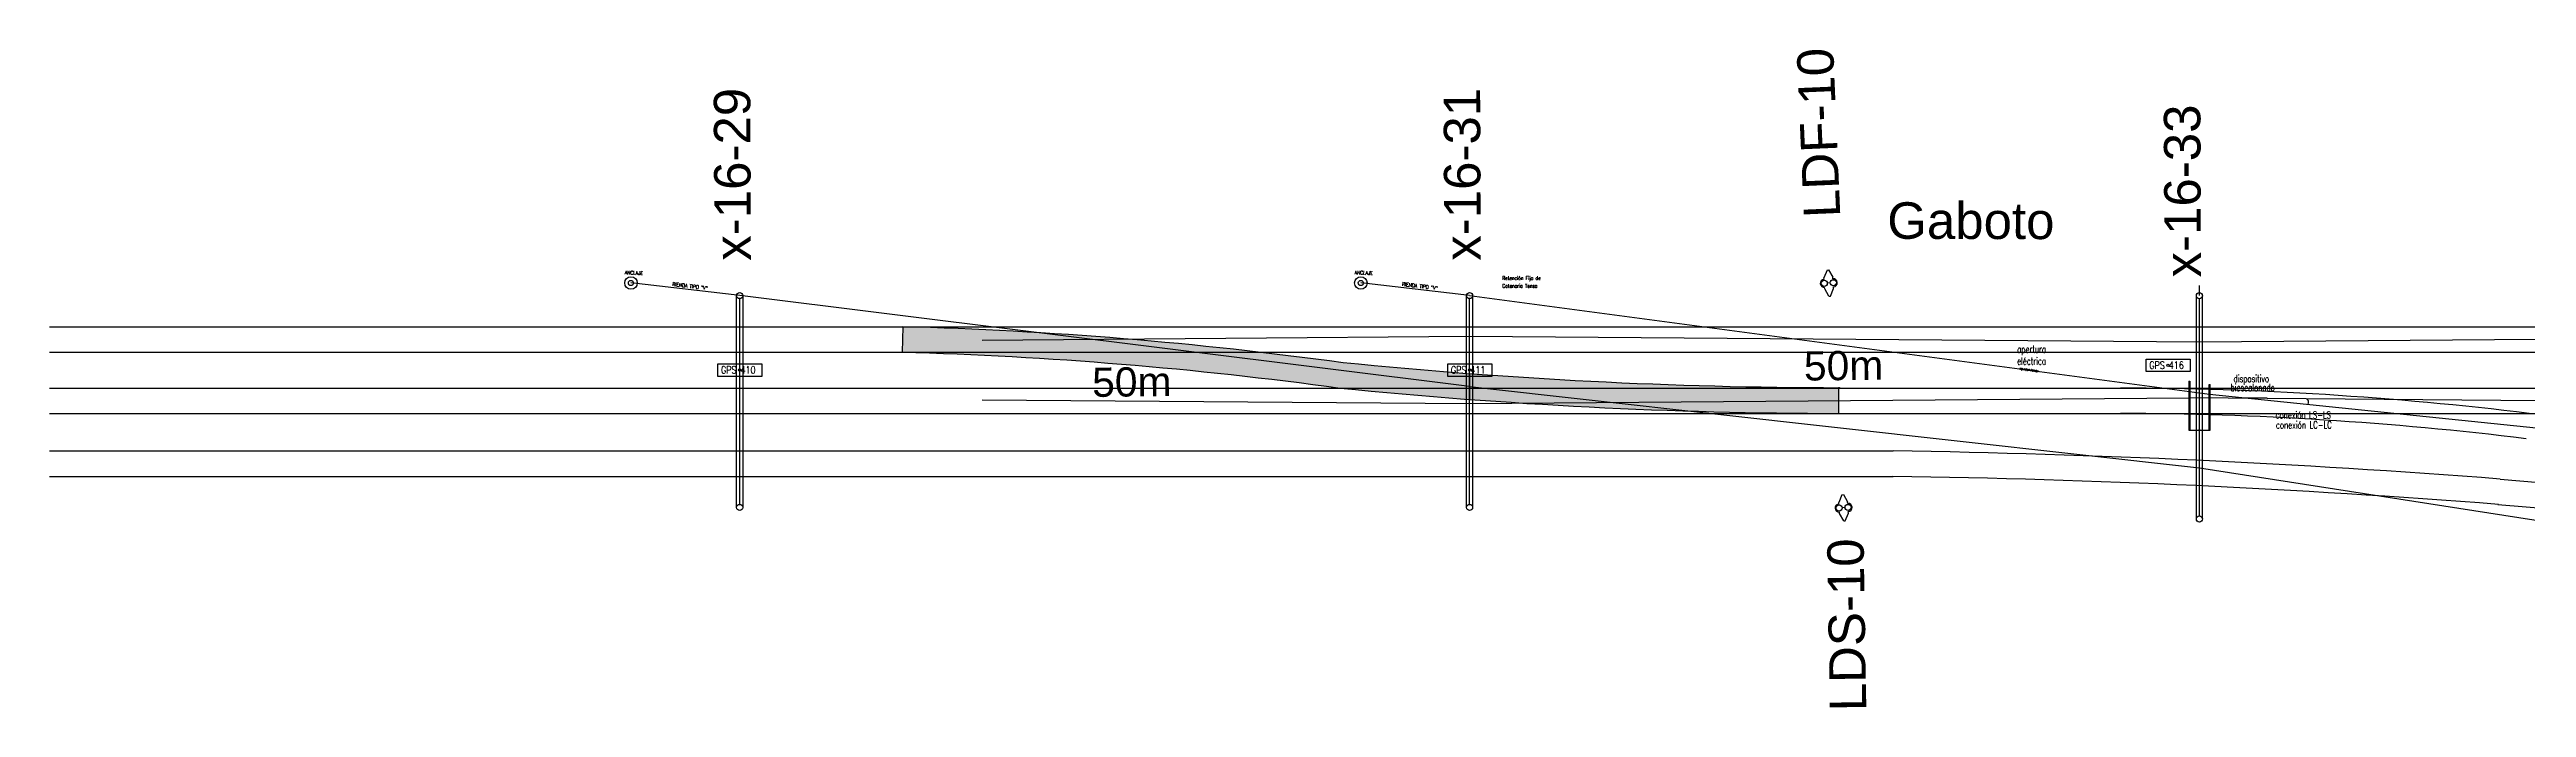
# Model space of a CAD drawing. Header units: millimetres. Extents: x 1074 to 1787, y 968 to 1117.
# Drawn here: x 1073.9 to 1243.6, y 1030.1 to 1075.2 of the extents above; entities that cross this region are included whole.
import ezdxf

# ---------------------------------------------------------------- set-up
doc = ezdxf.new("R2010")
doc.units = ezdxf.units.MM
doc.linetypes.add('CENTER', pattern=[50.800000000000004, 31.75, -6.35, 6.35, -6.35])
doc.layers.add('02 L d C', color=7, linetype='Continuous', lineweight=5)
for name, color, linetype in [('longitud vano', 7, 'Continuous'), ('LS+LC', 20, 'Continuous'), ('n° de postación', 1, 'Continuous'), ('pórticos', 4, 'Continuous'), ('retención LDF-LDS', 6, 'Continuous'), ('textos', 7, 'Continuous'), ('Textos catenaria', 7, 'Continuous'), ('vías', 8, 'Continuous')]:
    doc.layers.add(name, color=color, linetype=linetype)
doc.styles.add('ROMANS', font='arial.ttf', dxfattribs={"width": 0.7})
doc.styles.add('SIMPLEX', font='simplex.shx', dxfattribs={"width": 0.75})

# ---------------------------------------------------------------- blocks, each defined once
blk = doc.blocks.new('Separación de fase 2 aisladores orgánicos 33kV')
for p, q in [((2.722168574109674e-06, 20), (-2.72219767794013e-06, -20)), ((7.000002722168574, 19.99999904723882), (2.722168574109674e-06, 20)), ((8.000002586049959, 18.99999891111656), (7.999997413920937, -19.00000108885797)), ((67.13212172681233, 23.90368052149643), (10.19169368466828, 16.0137225499202)), ((68.03627612354467, 24.99999073964136), (68.03627610980766, 24.89907659678283)), ((69.03627625963418, 25.99999060354457), (98.89641343659605, 25.99998653929288)), ((69.99999836666393, -12.00000952763003), (70.00000163330697, 11.99999047236997)), ((150.0000023138418, 16.99997958363383), (75.00000231384183, 16.99998979181692)), ((95.00000126851955, 7.999987068469636), (94.99999909073813, -8.000120858363516)), ((95.00000126851955, 7.999987068469636), (225.0000012523669, 7.999969374119246)), ((100.0000037430145, 27.49998638908073), (99.88122130205738, 26.82633822757998)), ((150.0000037429854, 27.49997958363383), (100.0000037429854, 27.49998638908801)), ((150.0000037429854, 27.49997958363383), (150.0000023138418, 16.999979583612)), ((168.9646657317935, 19.4999770019931), (168.9646643707238, 9.499977002000378)), ((168.9646657317935, 19.4999770019931), (228.9646657317935, 19.4999688357093)), ((168.9646643707238, 9.499977001993102), (228.9646643707238, 9.499968835709296)), ((187.000001293025, 9.49997454730692), (187.0000010888616, 7.999974546317389)), ((203.0000012930541, 9.499972369630996), (203.0000010888907, 7.999972368546878)), ((225.0000012523669, 7.999969374119246), (224.9999990745855, -8.000138552728458)), ((228.9646657317935, 19.4999688357093), (232.4646652553929, 15.99996835933416)), ((228.9646643707238, 9.499968835709296), (228.964661784732, -9.50003116429798)), ((232.4646652553929, 15.99996835933416), (292.4646652553929, 15.99996019304308)), ((292.4646652553929, 15.99996019305036), (292.4646609000338, -16.00003980693509)), ((297.4646652553638, 15.99995951251913), (324.4536027554132, 15.99995583919008)), ((297.4646652553929, 15.9999595125264), (297.4646609000338, -16.00004048745905)), ((326.9536077232333, 52.49995549894811), (324.4536027554132, 15.99995583919736)), ((324.4536027554132, 15.99995583919736), (324.453598400054, -16.00004416077354)), ((331.9536077232333, 52.49995481842416), (334.4536027554132, 15.99995447814945)), ((334.4536027554132, 15.99995447814217), (356.4425402554334, 15.99995148535163)), ((334.4536027554132, 15.99995447814945), (334.453598400054, -16.000045521836)), ((358.9425452232244, 52.49995114509511), (356.4425402554043, 15.99995148534435)), ((356.4425402554043, 15.99995148534435), (356.4425359000452, -16.00004851462654)), ((363.9425452232244, 52.49995046457116), (366.4425402554043, 15.99995012429645)), ((366.4425402554334, 15.99995012429645), (388.4314777554246, 15.99994713149135)), ((366.4425402554043, 15.99995012429645), (366.4425359000452, -16.000049875689)), ((390.9314827232447, 52.49994679124211), (388.4314777554246, 15.99994713149135)), ((388.4314777554246, 15.99994713149135), (388.4314734000654, -16.00005286847954)), ((395.9314827232447, 52.49994611071816), (398.4314777554246, 15.99994577044345)), ((398.4314777554246, 15.99994577044345), (420.4204152554157, 15.99994277763835)), ((398.4314777554246, 15.99994577044345), (398.4314734000363, -16.000054229542)), ((422.9204202232359, 52.49994243738911), (420.4204152554157, 15.99994277763835)), ((420.4204152554157, 15.99994277763835), (420.4204109000566, -16.00005722233254)), ((427.9204202232359, 52.49994175686516), (430.4204152554157, 15.99994141659045)), ((430.4204152554157, 15.99994141659772), (452.409352755436, 15.99993842380354)), ((430.4204152554157, 15.99994141659045), (430.4204109000566, -16.000058583395)), ((454.9093577232561, 52.49993808353611), (452.409352755436, 15.99993842378171)), ((452.409352755436, 15.99993842378171), (452.4093484000477, -16.00006157618554)), ((459.9093577232561, 52.49993740301215), (462.409352755436, 15.99993706273744)), ((462.409352755436, 15.99993706275927), (484.3982902554562, 15.99993406997237)), ((462.409352755436, 15.99993706273744), (462.4093484000477, -16.000062937248)), ((486.8982952232473, 52.49993372968311), (484.3982902554271, 15.99993406992871)), ((484.3982902554271, 15.99993406992871), (484.398285900068, -16.00006593004218)), ((491.8982952232473, 52.49993304915915), (494.3982902554271, 15.99993270888081)), ((494.3982902554562, 15.99993270891719), (516.3872277554474, 15.99992971611937)), ((494.3982902554271, 15.99993270888081), (494.398285900068, -16.000067291101)), ((518.8872327232675, 52.49992937583011), (516.3872277554474, 15.99992971607571)), ((516.3872277554474, 15.99992971607571), (516.3872234000592, -16.00007028389518)), ((523.8872327232675, 52.49992869530615), (526.3872277554474, 15.99992835502781)), ((526.3872277554474, 15.99992835507146), (553.3762079871958, 15.99992468174605)), ((526.3872277554474, 15.99992835502781), (526.3872234000592, -16.00007164495764)), ((553.3762079871958, 15.99992468174605), (553.3762036318367, -16.0000753182394)), ((558.3762079871958, 15.9999240012221), (618.3762079872249, 15.99991583493465)), ((558.3762079871958, 15.9999240012221), (558.3762036318367, -16.00007599876335)), ((633.9646640304709, 6.999913713221758), (618.3762079872249, 15.99991583493465)), ((693.9646640304709, 6.99990554699616), (633.9646640304418, 6.999913713279966)), ((641.9293288095214, 19.4999126292314), (641.9293274484517, 9.499912629238679)), ((641.9293288095214, 19.4999126292314), (701.9293288095214, 19.4999044629476)), ((641.9293274484517, 9.499912629231403), (701.9293274484517, 9.499904462947597)), ((667.9646631029027, 0.1847398443605925), (667.9646630525822, -0.1849216729642649)), ((693.9646640304709, 6.999905547003436), (693.964662125014, -7.000094452996564)), ((701.9293288095214, 19.4999044629476), (705.4293283331208, 15.99990398657246)), ((701.9293274484517, 9.499904462947597), (701.9293248624599, -9.500095537059678)), ((705.4293283331208, 15.99990398657246), (765.4293283331208, 15.99989582028138)), ((765.4293283331208, 15.99989582028866), (765.4293239777617, -16.00010417969679)), ((770.4293283330917, 15.99989513975743), (797.418265833141, 15.99989146642838)), ((770.4293283331208, 15.9998951397647), (770.4293239777617, -16.00010486022074)), ((799.9182708009612, 52.49989112618641), (797.418265833141, 15.99989146643566)), ((797.418265833141, 15.99989146643566), (797.4182614777819, -16.00010853353524)), ((804.9182708009612, 52.49989044566246), (807.418265833141, 15.99989010538775)), ((807.418265833141, 15.99989010538047), (829.4072033331613, 15.99988711258993)), ((807.418265833141, 15.99989010538775), (807.4182614777819, -16.0001098945977)), ((831.9072083009523, 52.49988677233341), (829.4072033331322, 15.99988711258266)), ((829.4072033331322, 15.99988711258266), (829.4071989777731, -16.00011288738824)), ((836.9072083009523, 52.49988609180946), (839.4072033331322, 15.99988575153475)), ((839.4072033331613, 15.99988575153475), (861.3961408331525, 15.99988275872965)), ((839.4072033331322, 15.99988575153475), (839.4071989777731, -16.0001142484507)), ((863.8961458009726, 52.49988241848041), (861.3961408331525, 15.99988275872965)), ((861.3961408331525, 15.99988275872965), (861.3961364777933, -16.00011724124124)), ((868.8961458009726, 52.49988173795646), (871.3961408331525, 15.99988139768175)), ((871.3961408331525, 15.99988139768175), (893.3850783331436, 15.99987840487665)), ((871.3961408331525, 15.99988139768175), (871.3961364777642, -16.0001186023037)), ((895.8850833009637, 52.49987806462741), (893.3850783331436, 15.99987840487665)), ((893.3850783331436, 15.99987840487665), (893.3850739777845, -16.00012159509424)), ((900.8850833009637, 52.49987738410346), (903.3850783331436, 15.99987704382875)), ((903.3850783331436, 15.99987704383602), (925.3740158331639, 15.99987405104184)), ((903.3850783331436, 15.99987704382875), (903.3850739777845, -16.0001229561567)), ((927.874020800984, 52.49987371077441), (925.3740158331639, 15.99987405102002)), ((925.3740158331639, 15.99987405102002), (925.3740114777756, -16.00012594894724)), ((932.874020800984, 52.49987303025046), (935.3740158331639, 15.99987268997575)), ((935.3740158331639, 15.99987268999757), (957.3629533331841, 15.99986969721067)), ((935.3740158331639, 15.99987268997575), (935.3740114777756, -16.0001273100097)), ((959.8629583009752, 52.49986935692141), (957.362953333155, 15.99986969716701)), ((957.362953333155, 15.99986969716701), (957.3629489777959, -16.00013030280388)), ((964.8629583009752, 52.49986867639745), (967.362953333155, 15.99986833611911)), ((967.3629533331841, 15.99986833615549), (989.3518908331753, 15.99986534335767)), ((967.362953333155, 15.99986833611911), (967.3629489777959, -16.0001316638627)), ((991.8518958009954, 52.49986500306841), (989.3518908331753, 15.99986534331401)), ((989.3518908331753, 15.99986534331401), (989.351886477787, -16.00013465665688)), ((996.8518958009954, 52.49986432254445), (999.3518908331753, 15.99986398226611)), ((999.3518908331753, 15.99986398230976), (1026.340871064924, 15.99986030898435)), ((999.3518908331753, 15.99986398226611), (999.351886477787, -16.00013601771934)), ((1026.340871064924, 15.99986030898435), (1026.340866709565, -16.0001396910011)), ((1031.340871064924, 15.9998596284604), (1091.340871064953, 15.99985146217296)), ((1031.340871064924, 15.9998596284604), (1031.340866709565, -16.00014037152505)), ((1106.929327108199, 6.999849340460059), (1091.340871064953, 15.99985146217296)), ((1166.929327108199, 6.999841174234462), (1106.92932710817, 6.999849340518267)), ((1115.929329898529, 27.49995604392825), (1115.929328469356, 16.99995604390642)), ((1115.929329898529, 27.49995604392825), (1165.929329898529, 27.49994923835038)), ((1115.929328469356, 16.99995604390642), (1130.929326830315, 16.99995400223634)), ((1129.929329898529, 27.49995413835495), (1129.929328469356, 16.9999541383695)), ((1140.929326180631, 0.1846754715988936), (1140.92932613031, -0.1849860457259638)), ((1150.929330108571, 16.99995128002411), (1190.929328469356, 16.99994583555599)), ((1151.929329898529, 27.49995114390549), (1151.929328469356, 16.99995114391277)), ((1165.929329898499, 27.49994923834311), (1166.048112156073, 26.826301044508)), ((1166.929327108199, 6.999841174241737), (1166.929325202742, -7.000158825758263)), ((1196.893056973553, 25.99994502383561), (1167.032919796591, 25.99994908813096)), ((1195.92932452212, -12.00005484499707), (1195.929327788792, 11.99994515500293)), ((1197.893056837405, 24.99994488770972), (1197.893056823697, 24.89903074485119)), ((1198.797210935707, 23.90363442343732), (1255.737636830047, 16.01366095149933)), ((1257.929328741564, 18.99993671607444), (1257.929323569348, -19.00006328390373)), ((1258.929328877683, 19.99993657997038), (1265.929328877683, 19.99993562718373)), ((1265.929328877683, 19.99993562718373), (1265.929323433229, -20.00006437281627)), ((6.999997277802322, -20.00000095276118), (-2.72219767794013e-06, -20)), ((67.13211521980702, -23.90369879607533), (10.19168932540924, -16.01372532426831)), ((68.03626931807958, -25.00000926035864), (68.03626933178748, -24.89909511751466)), ((69.03626918196096, -26.00000939646998), (98.89640635889373, -26.00001346069257)), ((149.9999976861582, -17.00002041635889), (74.99999768612906, -17.00001020818308)), ((94.99999909076723, -8.000012931530364), (224.9999990745855, -8.000030625880754)), ((99.99999625698547, -27.50001361091927), (99.88121399944066, -26.82636541707689)), ((149.9999962569855, -27.50002041637345), (99.99999625698547, -27.50001361091927)), ((149.9999962569855, -27.50002041637345), (149.9999976861291, -17.00002041637345)), ((168.964661784732, -9.500022997999622), (168.9646604236914, -19.5000229980069)), ((168.964661784732, -9.500022998006898), (228.964661784732, -9.50003116429798)), ((168.9646604236914, -19.5000229980069), (228.9646604236914, -19.50003116429798)), ((186.9999989111966, -8.00002545368261), (186.9999987070332, -9.500025452700356)), ((186.9999973459926, -19.50002545270036), (186.9999957593682, -31.15734294563663)), ((186.9999957593682, -31.15734294563663), (202.9999957593682, -31.15734512331255)), ((202.9999989111966, -8.000027631445846), (202.9999987070332, -9.50002763037628)), ((202.9999973459635, -19.50002763037628), (202.9999957593682, -31.15734512331255)), ((228.9646604236914, -19.5000311642907), (232.4646609000338, -16.00003164065129)), ((232.4646609000338, -16.00003164065856), (292.4646609000338, -16.00003980694237)), ((297.4646609000338, -16.00004048746632), (324.453598400054, -16.00004416078809)), ((326.9535934321757, -52.50004450104825), (324.453598400054, -16.00004416077354)), ((331.9535934321757, -52.50004518157948), (334.453598400054, -16.00004552182872)), ((334.453598400054, -16.000045521836), (356.4425359000743, -16.00004851463382)), ((358.942530932196, -52.50004885490125), (356.4425359000452, -16.00004851462654)), ((363.942530932196, -52.50004953543248), (366.4425359000452, -16.00004987568173)), ((366.4425359000743, -16.00004987567445), (388.4314734000654, -16.00005286847227)), ((390.9314684321871, -52.50005320875789), (388.4314734000654, -16.00005286847954)), ((395.9314684321871, -52.50005388928548), (398.4314734000363, -16.00005422953473)), ((398.4314734000363, -16.0000542295129), (420.4204109000566, -16.00005722231072)), ((422.9204059322074, -52.50005756261089), (420.4204109000566, -16.00005722233254)), ((427.9204059322074, -52.50005824314212), (430.4204109000566, -16.00005858338773)), ((430.4204109000566, -16.00005858335862), (452.4093484000477, -16.00006157616372)), ((454.9093434321985, -52.50006191646389), (452.4093484000477, -16.00006157618554)), ((459.9093434321985, -52.50006259699512), (462.4093484000477, -16.00006293724073)), ((462.4093484000769, -16.00006293721162), (484.398285900068, -16.00006593001308)), ((486.8982809322188, -52.50006627031689), (484.398285900068, -16.00006593004218)), ((491.8982809322188, -52.50006695084812), (494.398285900068, -16.00006729109373)), ((494.398285900068, -16.00006729105735), (516.3872234000592, -16.00007028387336)), ((518.8872184322099, -52.50007062416989), (516.3872234000592, -16.00007028389518)), ((523.8872184322099, -52.50007130470112), (526.3872234000592, -16.00007164495037)), ((526.3872234000592, -16.00007164491399), (553.3762036318367, -16.00007531824667)), ((558.3762036318367, -16.00007599877063), (618.3762036318367, -16.00008416505807)), ((633.964662125014, -7.000086286647274), (618.3762036318658, -16.00008416503624)), ((693.964662125014, -7.00009445300384), (633.964662125014, -7.000086286712758)), ((641.9293248624599, -9.500087370761321), (641.9293235014193, -19.5000873707686)), ((641.9293248624599, -9.500087370768597), (701.9293248624599, -9.500095537059678)), ((641.9293235014193, -19.5000873707686), (701.9293235014193, -19.50009553705968)), ((659.9646604237205, -19.50008982546206), (659.9646588370961, -31.15740731839833)), ((659.9646588370961, -31.15740731839833), (675.9646588370961, -31.15740949607425)), ((675.9646604236914, -19.50009200313798), (675.9646588370961, -31.15740949607425)), ((701.9293235014193, -19.5000955370524), (705.4293239777617, -16.00009601341299)), ((705.4293239777617, -16.00009601342026), (765.4293239777617, -16.00010417970407)), ((770.4293239777617, -16.00010486022802), (797.4182614777819, -16.00010853354979)), ((799.9182565099036, -52.50010887380995), (797.4182614777819, -16.00010853353524)), ((804.9182565099036, -52.50010955434118), (807.4182614777819, -16.00010989459042)), ((807.4182614777819, -16.0001098945977), (829.4071989778022, -16.00011288739552)), ((831.9071940099238, -52.50011322766295), (829.4071989777731, -16.00011288738824)), ((836.9071940099238, -52.50011390819418), (839.4071989777731, -16.00011424844342)), ((839.4071989778022, -16.00011424843615), (861.3961364777933, -16.00011724123397)), ((863.896131509915, -52.50011758151959), (861.3961364777933, -16.00011724124124)), ((868.896131509915, -52.50011826204718), (871.3961364777642, -16.00011860229642)), ((871.3961364777642, -16.0001186022746), (893.3850739777845, -16.00012159507241)), ((895.8850690099353, -52.50012193537259), (893.3850739777845, -16.00012159509424)), ((900.8850690099353, -52.50012261590382), (903.3850739777845, -16.00012295614943)), ((903.3850739777845, -16.00012295612032), (925.3740114777756, -16.00012594892542)), ((927.8740065099264, -52.50012628922559), (925.3740114777756, -16.00012594894724)), ((932.8740065099264, -52.50012696975682), (935.3740114777756, -16.00012731000243)), ((935.3740114778047, -16.00012730997332), (957.3629489777959, -16.00013030277478)), ((959.8629440099467, -52.50013064307859), (957.3629489777959, -16.00013030280388)), ((964.8629440099467, -52.50013132360982), (967.3629489777959, -16.00013166385543)), ((967.3629489777959, -16.00013166381905), (989.351886477787, -16.00013465663505)), ((991.8518815099378, -52.50013499693159), (989.351886477787, -16.00013465665688)), ((996.8518815099378, -52.50013567746282), (999.351886477787, -16.00013601771207)), ((999.351886477787, -16.00013601767569), (1026.340866709565, -16.00013969100837)), ((1031.340866709565, -16.00014037153232), (1091.340866709565, -16.00014853781977)), ((1106.929325202742, -7.000150659408973), (1091.340866709594, -16.00014853779794)), ((1166.929325202742, -7.000158825765538), (1106.929325202742, -7.000150659474457)), ((1115.929322412383, -27.50004395607903), (1115.929323841556, -17.00004395607903)), ((1115.929323841556, -17.00004395607903), (1130.929322202835, -17.00004599774911)), ((1115.929322412383, -27.50004395607903), (1165.929322412383, -27.50005076165689)), ((1129.929322412383, -27.50004586163777), (1129.929323841556, -17.0000458616305)), ((1150.929325481091, -17.00004871997589), (1190.929323841556, -17.00005416444401)), ((1151.929322412383, -27.50004885608723), (1151.929323841556, -17.00004885607996)), ((1165.929322412383, -27.50005076165689), (1166.048104853311, -26.82640260014887)), ((1196.893049895734, -26.00005497617894), (1167.032912718802, -26.00005091185449)), ((1197.893050031853, -25.00005511229028), (1197.893050045619, -24.89914096944631)), ((1198.797204428556, -23.90374489413443), (1255.737632470758, -16.01378692269282)), ((1258.929323433229, -20.00006342002962), (1265.929323433229, -20.00006437281627))]:
    blk.add_line(p, q)
at = {"linetype": 'Continuous'}
for p, q in [((110.0000122989877, 39.99998685769606), (107.6794915368082, 38.66024239707258)), ((107.6794901538233, 28.49998808253076), (107.6794915368082, 38.66024239707258)), ((142.3205176043848, 28.49998336724821), (107.6794901538233, 28.49998808253076)), ((110.0000122989877, 39.99998685769606), (139.9999985899194, 39.99998277414852)), ((110.0000107336382, 28.49998776665961), (110.0000105975196, 27.49998480879367)), ((116.2500006745977, 16.99998417731331), (116.2499994495593, 7.999984176120051)), ((116.3397470164637, 28.49998690372013), (116.3397483994777, 38.66024121825467)), ((133.6602607417444, 28.49998454607339), (133.6602621247584, 38.66023886061521)), ((133.7500027278147, 7.999981794186169), (133.7500039528823, 16.99998179540853)), ((142.3205189873988, 38.66023768179002), (139.9999985899194, 39.99998277414852)), ((139.9999968884513, 27.49998072523886), (139.9999970245699, 28.49998368311935)), ((142.3205176043848, 28.49998336724821), (142.3205189873988, 38.66023768179002)), ((1123.608817692177, 38.66021205157085), (1125.929338454327, 39.99995651223799)), ((1123.608816309337, 28.49995773702904), (1123.608817692177, 38.66021205157085)), ((1123.608816309337, 28.49995773702904), (1158.249843759899, 28.49995302230673)), ((1155.929324745259, 39.99995242916339), (1125.929338454327, 39.99995651223799)), ((1125.929336753063, 27.49995446332832), (1125.929336889152, 28.49995742120882)), ((1130.92932077375, -27.50004599774911), (1130.929328259401, 27.49995378280801)), ((1132.17932077375, -27.50004616790829), (1132.179328259372, 27.49995361268884)), ((1132.269073171978, 28.49995655835664), (1132.269074554817, 38.66021087289846)), ((1149.589586897258, 28.49995420099731), (1149.589588280098, 38.66020851552821)), ((1149.679331537656, 27.4999512308932), (1149.679324052006, -27.50004854984581)), ((1150.929331537656, 27.4999510607704), (1150.929324052006, -27.50004871997589)), ((1155.929324745259, 39.99995242916339), (1158.249845142738, 38.66020733684854)), ((1155.929323180084, 28.49995333812694), (1155.929323043994, 27.499950380261)), ((1158.249843759899, 28.49995302230673), (1158.249845142738, 38.66020733684854)), ((107.9459573567729, -28.81914917809627), (110.2307654877659, -27.50001500328653)), ((107.9459573567729, -28.81914917809627), (107.9459555379872, -42.18088020646246)), ((107.9459555379872, -42.18088020646246), (110.2307633098681, -43.50001500329381)), ((110.2307633098681, -43.50001500329381), (139.7692248483363, -43.50001902400618)), ((114.9999924394651, -43.50001565245839), (114.9999888155726, -70.12313805261147)), ((114.9999888155726, -70.12313805262602), (134.999992093828, -70.12314077497649)), ((114.9999888155726, -70.12313805262602), (116.376874548936, -71.50001310133666)), ((115.1370668691816, -70.26016647207143), (116.3768433117366, -71.50001775794954)), ((116.2499972716323, -8.000015823879949), (116.2499960465939, -17.00001582267942)), ((116.2499924394651, -43.50001582262121), (116.2499886454025, -71.37312818247665)), ((116.3768433117366, -71.50001775794954), (133.623124612117, -71.50001544887346)), ((116.4729748983227, -42.18088136714869), (116.4729767171084, -28.81915033877522)), ((122.9911826888565, -59.50003627063052), (127.0000703384285, -59.50003573389768)), ((122.9911832243961, -63.49999747408947), (127.0000708739681, -63.49999693734935)), ((133.5270136190229, -42.18088368851022), (133.5270154377795, -28.8191526601513)), ((133.623124612117, -71.50001544887346), (134.999992093828, -70.12314077497649)), ((133.7499993248493, -17.00001820459875), (133.7500005499169, -8.00001820581383)), ((133.7499919236579, -71.37314747458731), (133.7499957177206, -43.50001820467878)), ((134.999992093828, -70.12314077497649), (134.9999957177206, -43.50001837482341)), ((139.7692270262341, -27.50001902402073), (142.054034798115, -28.81915382082661)), ((139.7692248483363, -43.50001902400618), (142.0540329793585, -42.18088484920008)), ((142.054034798115, -28.81915382082661), (142.0540329793585, -42.18088484920008)), ((1126.160091643134, -27.50004534875188), (1123.875283512141, -28.81917952358344)), ((1123.875283512141, -28.81917952358344), (1123.875281693588, -42.18091055195691)), ((1126.160089465528, -43.50004534873733), (1123.875281693588, -42.18091055195691)), ((1155.698551003967, -43.50004936900223), (1126.160089465528, -43.50004534873733)), ((1130.929314972658, -70.1231683979895), (1130.929318596114, -43.50004599783642)), ((1150.929318250885, -70.12317112005621), (1130.929314972629, -70.1231683979895)), ((1132.306182079541, -71.50004344669651), (1130.929314972629, -70.1231683979895)), ((1132.179314802517, -71.37317543787503), (1132.179318596114, -43.5000461679665)), ((1149.552463379921, -71.50005045057333), (1132.306182079541, -71.50004344669651)), ((1132.402301053924, -42.18091171249762), (1132.402302872477, -28.8191806841387)), ((1142.938127269445, -59.5000671626949), (1138.929239619873, -59.50006553465209)), ((1142.938125645043, -63.50002836615386), (1138.929237995471, -63.50002673810377)), ((1149.456339774624, -42.18091403360449), (1149.456341593177, -28.81918300523103)), ((1150.929318250885, -70.12317112005621), (1149.552432142722, -71.50004579394954)), ((1150.792240159994, -70.26019950218688), (1149.552463379921, -71.50005045057333)), ((1149.67932187437, -43.50004854977306), (1149.679318080802, -71.3731609096285)), ((1150.929321874399, -43.50004871988858), (1150.929318250914, -70.12317112004166)), ((1157.983360953513, -28.81918416578264), (1155.698553181603, -27.50004936899495)), ((1157.98335913496, -42.18091519414884), (1155.698551003967, -43.50004936900223)), ((1157.983360953513, -28.81918416578264), (1157.98335913496, -42.18091519414884))]:
    blk.add_line(p, q, dxfattribs=at)
at = {"linetype": 'CENTER'}
for p, q in [((118.709939117427, -61.50001744558176), (131.2900441410311, -61.50001576125214)), ((1147.219370296458, -61.50004950308357), (1134.639265272825, -61.5000443941899))]:
    blk.add_line(p, q, dxfattribs=at)
for centre in [(195, -2.654154013725929e-05), (667.9646630777279, -9.091430183616467e-05)]:
    blk.add_circle(centre, 0.1947924339619931)
for centre, radius, start, end in [((7.000002586049959, 18.99999904723882), 1, 359.9999922018116, 89.99999220097784), ((10.00000245057163, 18.0045149727448), 2, 179.9999922018116, 275.4999922012986), ((67.03627610980766, 24.89907673289417), 1, 275.4999922012986, 359.9999922018116), ((69.03627612354467, 24.99999060353002), 1, 89.99999220097784, 179.9999922018116), ((75.00000163330697, 11.99998979183147), 5, 89.99999220097784, 179.9999922018116), ((98.89641357268556, 26.99998653929288), 1, 269.9999922009778, 349.9999922007964), ((195.0000026540656, 19.49997345845986), 13.58145974432409, 359.9999922018116, 179.9999922018116), ((294.9646652553929, 15.9999598527902), 2.5, 359.9999922018116, 179.9999922018116), ((329.4536077232333, 52.49995515868795), 2.5, 359.9999922013947, 179.9999922022285), ((361.4425452232244, 52.49995080483495), 2.5, 359.9999922013947, 179.9999922022285), ((393.4314827232447, 52.49994645098195), 2.5, 359.9999922013947, 179.9999922022285), ((425.4204202232359, 52.49994209712895), 2.5, 359.9999922013947, 179.9999922022285), ((457.4093577232561, 52.49993774327231), 2.5, 359.9999922013947, 179.9999922022285), ((489.3982952232473, 52.49993338941931), 2.5, 359.9999922013947, 179.9999922022285), ((521.3872327232675, 52.49992903556631), 2.5, 359.9999922013947, 179.9999922022285), ((555.8762079871958, 15.99992434148226), 2.5, 359.9999922018116, 179.9999922018116), ((667.9646657317935, 19.49990908569816), 13.58145974432409, 359.9999922018116, 179.9999922018116), ((767.9293283331208, 15.9998954800285), 2.5, 359.9999922018116, 179.9999922018116), ((802.4182708009612, 52.49989078592625), 2.5, 359.9999922013947, 179.9999922022285), ((834.4072083009523, 52.49988643207325), 2.5, 359.9999922013947, 179.9999922022285), ((866.3961458009726, 52.49988207822025), 2.5, 359.9999922013947, 179.9999922022285), ((898.3850833009637, 52.49987772436725), 2.5, 359.9999922013947, 179.9999922022285), ((930.374020800984, 52.49987337051061), 2.5, 359.9999922013947, 179.9999922022285), ((962.3629583009752, 52.49986901665761), 2.5, 359.9999922013947, 179.9999922022285), ((994.3518958009954, 52.49986466280461), 2.5, 359.9999922013947, 179.9999922022285), ((1028.840871064924, 15.99985996872056), 2.5, 359.9999922018116, 179.9999922018116), ((1167.03291993271, 26.99994908813096), 1, 189.9999922018909, 269.9999922009778), ((1190.929327788792, 11.99994583557054), 5, 359.9999922009778, 89.99999220097784), ((1196.893056837405, 24.99994502382106), 1, 359.9999922009778, 89.99999220097784), ((1198.893056823697, 24.89903060874713), 1, 179.9999922009779, 264.4999922022374), ((1255.929328606057, 18.00445332214076), 2, 264.4999922022374, 359.9999922009778), ((1258.929328741564, 18.99993657997038), 1, 89.99999220097784, 179.9999922009779), ((6.999997413920937, -19.00000095274663), 1, 269.9999922009778, 359.9999922018116), ((9.999997549399268, -18.0045176949352), 2, 84.49999220223732, 179.9999922018116), ((67.03626933178748, -24.89909498140332), 1, 359.9999922018116, 84.49999220223732), ((69.03626931807958, -25.00000939646998), 1, 179.9999922018116, 269.9999922009778), ((74.99999836669303, -12.00001020818308), 5, 179.9999922018116, 269.9999922009778), ((98.89640622280422, -27.00001346070712), 1, 9.99999220189085, 89.99999220097784), ((294.9646609000338, -16.00004014719525), 2.5, 179.9999922018116, 359.9999922018116), ((329.4535934321757, -52.50004484131205), 2.5, 179.9999922018116, 359.9999922018116), ((361.442530932196, -52.50004919516505), 2.5, 179.9999922018116, 359.9999922018116), ((393.4314684321871, -52.50005354901805), 2.5, 179.9999922018116, 359.9999922018116), ((425.4204059322074, -52.50005790287105), 2.5, 179.9999922018116, 359.9999922018116), ((457.4093434321985, -52.50006225672405), 2.5, 179.9999922018116, 359.9999922018116), ((489.3982809322188, -52.50006661057705), 2.5, 179.9999922018116, 359.9999922018116), ((521.3872184322099, -52.50007096443369), 2.5, 179.9999922018116, 359.9999922018116), ((555.8762036318367, -16.00007565850319), 2.5, 179.9999922018116, 359.9999922018116), ((767.9293239777617, -16.00010451995695), 2.5, 179.9999922018116, 359.9999922018116), ((802.4182565099036, -52.50010921407375), 2.5, 179.9999922018116, 359.9999922018116), ((834.4071940099238, -52.50011356792675), 2.5, 179.9999922018116, 359.9999922018116), ((866.396131509915, -52.50011792177975), 2.5, 179.9999922018116, 359.9999922018116), ((898.3850690099353, -52.50012227563275), 2.5, 179.9999922018116, 359.9999922018116), ((930.3740065099264, -52.50012662948575), 2.5, 179.9999922018116, 359.9999922018116), ((962.3629440099467, -52.50013098333875), 2.5, 179.9999922018116, 359.9999922018116), ((994.3518815099378, -52.50013533719539), 2.5, 179.9999922018116, 359.9999922018116), ((1028.840866709565, -16.00014003126489), 2.5, 179.9999922018116, 359.9999922018116), ((1167.032912582683, -27.00005091186904), 1, 89.99999220097784, 169.999992201207), ((1190.929324522091, -12.00005416444401), 5, 269.9999922009778, 359.9999922009778), ((1196.893050031853, -25.00005497617894), 1, 269.9999922009778, 359.9999922009778), ((1198.89305004559, -24.89914110555037), 1, 95.49999220129861, 179.9999922009779), ((1255.929323704826, -18.00457934553924), 2, 359.9999922009778, 95.49999220129861), ((1258.929323569319, -19.00006342001507), 1, 179.9999922009779, 269.9999922009778)]:
    blk.add_arc(centre, radius, start, end)
at = {"linetype": 'Continuous'}
for centre, radius, start, end in [((112.209466188855, -35.04952246796165), 7.549507195336671, 55.61574473350309, 124.3842396694215), ((112.2094660662406, -35.95050807729422), 7.549507195336671, 235.615744733503, 304.3842396694214), ((124.9999924158328, -55.7193440662777), 28.21932705262806, 72.41203842741767, 107.5879459758369), ((124.9999979202985, -15.28068996101138), 28.21932705262806, 252.4120384274176, 287.5879459758368), ((122.9999916292145, -61.50001687118856), 2, 89.74765693318903, 270.2523583631811), ((127.0000706062128, -61.50003573391223), 2, 269.6431295781869, 90.00000767062261), ((137.7905242698616, -35.04952595000577), 7.549507195336671, 55.61574473350309, 124.3842396694215), ((137.7905241472472, -35.95051155933834), 7.549507195336671, 235.615744733503, 304.3842396694214), ((1128.138792344369, -35.04955281338334), 7.549507195336671, 55.6157447336208, 124.3842396695392), ((1128.138792221725, -35.95053842271591), 7.549507195336671, 235.6157447336208, 304.3842396695392), ((1140.929318571667, -55.71937441150294), 28.21932705262806, 72.41203842741767, 107.5879459758369), ((1140.929324075434, -15.28072030623662), 28.21932705262806, 252.4120384274176, 287.5879459758368), ((1138.929238807643, -61.50006553466665), 2, 89.99997673133309, 270.3568548268013), ((1142.929317784641, -61.50004776085188), 2, 269.7476260402904, 90.25232747028248), ((1153.719850425376, -35.04955629502729), 7.549507195336671, 55.6157447336208, 124.3842396695392), ((1153.719850302732, -35.95054190435985), 7.549507195336671, 235.6157447336208, 304.3842396695392)]:
    blk.add_arc(centre, radius, start, end, dxfattribs=at)
for points, knots in [([(107.6794915368955, 38.66024239705803), (107.9780206309806, 38.82393914975546), (108.8298083088594, 39.29101214054026), (110.2722695372941, 39.86089063603504), (111.4279578305141, 39.95341747410566), (112.0096201505512, 39.9999865841346)], [0, 0, 0, 0, 0.2113620467129636, 0.6030755141699625, 1, 1, 1, 1]), ([(112.0096201505512, 39.9999865841346), (112.3500825272058, 39.98513267101953), (113.8152691620635, 39.92120855940448), (115.2434392386931, 39.20784328485388), (116.3397483995359, 38.66024121824739)], [0, 0, 0, 0, 0.2323679240427549, 1, 1, 1, 1]), ([(116.3397483995359, 38.66024121824739), (117.7462110534834, 39.03469557956487), (120.584926256357, 39.79047056248965), (123.5194256817049, 39.92972501979966), (125.0000054445409, 39.99998481590592)], [0, 0, 0, 0, 0.4954574705243556, 1, 1, 1, 1]), ([(125.0000054445409, 39.99998481590592), (125.2053054723947, 39.9983850407225), (126.7598506000068, 39.98627143942213), (129.6908434297657, 39.69364924127149), (132.3290638228646, 39.00680702325189), (133.6602621248167, 38.66023886060066)], [0, 0, 0, 0, 0.0700982354688018, 0.5307883855600507, 1, 1, 1, 1]), ([(133.6602621248167, 38.66023886060066), (134.3634956324531, 39.03469325802143), (135.7828478535521, 39.79046310522608), (137.250103083381, 39.92972165979154), (137.9903907384723, 39.99998304768087)], [0, 0, 0, 0, 0.4954608850867189, 1, 1, 1, 1]), ([(137.9903907384723, 39.99998304768087), (138.0930376570032, 39.99838321627976), (138.8703102680738, 39.98626882320241), (140.3358002874302, 39.69365229158939), (141.6549188491481, 39.00680614371959), (142.3205189874279, 38.66023768179002)], [0, 0, 0, 0, 0.07009628870336515, 0.530789682736454, 1, 1, 1, 1]), ([(1127.938946305774, 39.99995623871291), (1127.836299386807, 39.99835643525876), (1127.059026772476, 39.98624225376625), (1125.593536673463, 39.69362612108671), (1124.274417924753, 39.00678033230724), (1123.608817692118, 38.66021205157085)], [0, 0, 0, 0, 0.07009628870336515, 0.530789682736454, 1, 1, 1, 1]), ([(1132.269074554759, 38.66021087288391), (1131.565841149073, 39.03466546173513), (1130.14648913368, 39.79043569531495), (1128.679233941744, 39.92969464929774), (1127.938946305774, 39.99995623871291)], [0, 0, 0, 0, 0.4954608850867189, 1, 1, 1, 1]), ([(1140.929331599735, 39.99995447068432), (1140.724031571415, 39.99835475138752), (1139.169486440514, 39.98624157326412), (1136.238493531098, 39.693620172995), (1133.600272951066, 39.00677867315608), (1132.269074554759, 38.66021087288391)], [0, 0, 0, 0, 0.0700982354688018, 0.5307883855600507, 1, 1, 1, 1]), ([(1149.58958828004, 38.66020851552094), (1148.183125728043, 39.03466325970658), (1145.344410730875, 39.79043901539626), (1142.409911343449, 39.92969427153366), (1140.929331599735, 39.99995447068432)], [0, 0, 0, 0, 0.4954574705243556, 1, 1, 1, 1]), ([(1153.919716893695, 39.99995270265936), (1153.579254513024, 39.98509888222543), (1152.114067860763, 39.92117516946382), (1150.685897589923, 39.20781028368947), (1149.58958828004, 38.66020851552094)], [0, 0, 0, 0, 0.2323679240427549, 1, 1, 1, 1]), ([(1158.249845142651, 38.66020733683399), (1157.951316093153, 38.8239041707966), (1157.099528542429, 39.29097739345161), (1155.657067469088, 39.86085628162255), (1154.501379201072, 39.95338343429103), (1153.919716893695, 39.99995270265936)], [0, 0, 0, 0, 0.2113620467129636, 0.6030755141699625, 1, 1, 1, 1])]:
    blk.add_open_spline(points, degree=3, knots=knots, dxfattribs=at)
blk = doc.blocks.new('biescalonado')
at = {"color": 4}
for p, q in [((0.02751727630675305, 0.04174685022735503), (0, 0)), ((1.695302636842825, -1.057567477517296), (1.667785360536072, -1.099314327744651))]:
    blk.add_line(p, q, dxfattribs=at)
at = {"color": 4, "const_width": 0.0125}
for points in [[(-0.006249999998544808, -7.275957614183426e-12, 1), (0.006249999998544808, -7.275957614183426e-12, 1)], [(1.661535360537528, -1.099314327751927, 1), (1.674035360534617, -1.099314327751927, 1)]]:
    blk.add_lwpolyline(points, format="xyb", close=True, dxfattribs=at)
at = {"layer": '02 L d C', "color": 4}
blk.add_line((0.02751727630675305, 0.04174685021280311), (1.695302636835549, -1.057567477531848), dxfattribs=at)

msp = doc.modelspace()

# ---------------------------------------------------------------- hatches: boundary and pattern name
h = msp.add_hatch(color=8)
edge = h.paths.add_edge_path()
edge.add_arc((1197.044283855044, 1396.976911575528), 344.9685426345923, 264.2618893151583, 269.9129607998045, ccw=False)
edge.add_arc((1124.783502299309, 778.0552943332088), 278.2569775609387, 82.19865508105393, 88.43228709261108)
edge.add_line((1132.396150729647, 1056.208117696958), (1132.348547221606, 1054.468768995281))
edge.add_arc((1124.78350229931, 778.0552943332091), 276.5169775609383, 82.19218121212992, 88.43228709261109, ccw=False)
edge.add_arc((1197.044283855045, 1396.976911575541), 346.7085426346048, 264.2566968233964, 269.9129607998044)
edge.add_line((1196.51759196078, 1050.268768995272), (1196.520235229645, 1052.008766987549))

# ---------------------------------------------------------------- linework, layer by layer
for p, q in [((1121.217591960779, 1058.338768995276), (1113.767432579618, 1059.201975341)), ((1171.21759196078, 1058.338768995275), (1163.767432579619, 1059.201975340998)), ((1171.217591960781, 1052.104072238212), (1121.217591960779, 1058.338768995276)), ((1217.567278564532, 1053.99333026885), (1220.578408358417, 1053.993483649667)), ((1217.567322516995, 1053.130467555396), (1217.567278564532, 1053.99333026885)), ((1220.578408358417, 1053.993483649667), (1220.578452310879, 1053.130620936201)), ((1119.723982943294, 1053.668675126194), (1122.735112737178, 1053.668828507011)), ((1119.724026895756, 1052.80581241274), (1119.723982943294, 1053.668675126194)), ((1122.73515668964, 1052.805965793546), (1119.724026895756, 1052.80581241274)), ((1122.735112737178, 1053.668828507011), (1122.73515668964, 1052.805965793546)), ((1169.723982943294, 1053.668675126194), (1172.735112737178, 1053.668828507011)), ((1169.724026895756, 1052.80581241274), (1169.723982943294, 1053.668675126194)), ((1172.73515668964, 1052.805965793545), (1169.724026895756, 1052.80581241274)), ((1171.21759196078, 1052.976508387925), (1171.217591960781, 1051.231636088499)), ((1171.217591960781, 1052.104072238212), (1221.217591960782, 1046.547176282329)), ((1172.735112737178, 1053.668828507011), (1172.73515668964, 1052.805965793545)), ((1209.532570544508, 1053.245360654275), (1209.631741667368, 1053.23217734253)), ((1220.578452310879, 1053.130620936201), (1217.567322516995, 1053.130467555396)), ((1220.481091960778, 1052.478768995271), (1220.48109196078, 1049.113768995272)), ((1220.481091960778, 1052.478768995271), (1220.554091960777, 1052.47876899527)), ((1220.554091960777, 1052.47876899527), (1220.554091960779, 1049.113768995271)), ((1221.881091960778, 1052.248768995275), (1221.954091960777, 1052.248768995274)), ((1224.842711996139, 1051.29740741578), (1224.843125399208, 1051.34740570671)), ((1220.48109196078, 1049.113768995272), (1220.554091960779, 1049.113768995271)), ((1220.517591960782, 1049.113768995272), (1221.917591960781, 1049.113768995275)), ((1221.88109196078, 1049.113768995275), (1221.954091960778, 1049.113768995274)), ((1221.217591960782, 1046.547176282329), (1268.217591960788, 1039.248768995274))]:
    msp.add_line(p, q)
at = {"color": 1, "const_width": 0.025}
msp.add_lwpolyline([(1215.809880250702, 1051.998931336629, 1), (1215.825303670857, 1052.018606653928, 1)], format="xyb", close=True, dxfattribs=at)
for points, const_width in [([(1220.509880250701, 1051.323331336626, 1), (1220.525303670856, 1051.343006653925, 1)], 0.025), ([(1221.9098802507, 1051.589118027913, 1), (1221.925303670855, 1051.608793345212, 1)], 0.025), ([(1228.555338126367, 1051.249597555195, 1), (1228.604849893437, 1051.256567843729, 1)], 0.05), ([(1228.640478136357, 1050.905932570234, 1), (1228.689989903405, 1050.912902858758, 1)], 0.05)]:
    msp.add_lwpolyline(points, format="xyb", close=True, dxfattribs=dict(const_width=const_width))
for centre, radius in [((1113.767432579618, 1059.201975341), 0.4249999999999999), ((1113.767432579618, 1059.201975341), 0.175), ((1163.767432579619, 1059.201975340998), 0.4249999999999999), ((1163.767432579619, 1059.201975340998), 0.175), ((1121.217591960778, 1053.238768995281), 0.07469479055642372), ((1171.217591960778, 1053.238768995281), 0.07469479055642372), ((1196.51759196078, 1052.008768995282), 0.04721594734809908), ((1219.060887582017, 1053.563424137937), 0.07469479055642372), ((1221.217591960782, 1049.113768995275), 0.045)]:
    msp.add_circle(centre, radius)
at = {"color": 8}
for radius in [235.74533094582, 234.00533094582]:
    msp.add_arc((1215.221814606237, 816.2641908771429), radius, 83.03289694251895, 89.8552015255402, dxfattribs=at)
msp.add_arc((1228.458598273265, 1051.040604346946), 0.2447616479566818, 327.5898013257116, 60.23895340211567)
at = {"layer": 'LS+LC'}
for p, q in [((1171.217591960778, 1055.538768995278), (1137.832180914569, 1055.271685706907)), ((1221.217591960777, 1055.138768995278), (1171.217591960953, 1055.538768995277)), ((1268.217591960778, 1055.538768995278), (1221.214392165362, 1055.138794593643)), ((1137.832180914569, 1051.205852283647), (1171.217591960782, 1050.938768995277)), ((1171.217591960782, 1050.938768995277), (1220.517591960779, 1051.333168995276)), ((1268.21759196078, 1050.938768995275), (1220.517591960779, 1051.333168995276))]:
    msp.add_line(p, q, dxfattribs=at)
at = {"layer": 'LS+LC', "color": 6}
msp.add_lwpolyline([(1171.217591960779, 1058.338768995276), (1221.917591960778, 1051.598955686562), (1268.217591960782, 1046.825925941301), (1325.217591960762, 1042.291423887), (1385.217591960788, 1036.789846628176), (1445.217591960787, 1034.793973883733), (1496.21759196079, 1035.53769448024), (1546.217591960784, 1038.314764616493), (1595.217641756553, 1044.632015522789), (1644.500929337919, 1050.791365075768), (1703.21764175655, 1057.556407562094), (1708.717641756549, 1058.348768995274)], dxfattribs=at)
at = {"layer": 'pórticos'}
for p, q in [((1221.217591960778, 1058.338768995274), (1221.217591960777, 1059.038768995273)), ((1121.007591960777, 1043.828768995276), (1121.007591960771, 1058.338768995275)), ((1121.217591960786, 1044.038768995277), (1121.217591960777, 1058.128768995276)), ((1121.427590708666, 1058.338768995269), (1121.427610895587, 1043.828768995277)), ((1171.007591960777, 1043.828768995275), (1171.007591960771, 1058.338768995274)), ((1171.217591960786, 1044.038768995276), (1171.217591960777, 1058.128768995275)), ((1171.427590708666, 1058.338768995269), (1171.427610895587, 1043.828768995276)), ((1221.007591960788, 1043.041811653639), (1221.007591960777, 1058.338768995276)), ((1221.217591960784, 1043.251811653639), (1221.217591960775, 1058.118768995275)), ((1221.427591960785, 1043.041811653639), (1221.427591960773, 1058.338768995277))]:
    msp.add_line(p, q, dxfattribs=at)
at = {"layer": 'pórticos', "color": 7}
for p, q in [((1221.88109196078, 1049.113768995275), (1221.881091960778, 1052.248768995275)), ((1221.954091960778, 1049.113768995274), (1221.954091960777, 1052.248768995274))]:
    msp.add_line(p, q, dxfattribs=at)
at = {"layer": 'pórticos'}
for centre in [(1121.217591960779, 1058.338768995276), (1171.217591960779, 1058.338768995276), (1221.217591960775, 1058.328768995275), (1121.217591960776, 1043.828768995278), (1171.217591960776, 1043.828768995277), (1221.217591960784, 1043.041811653639)]:
    msp.add_circle(centre, 0.21, dxfattribs=at)
at = {"layer": 'retención LDF-LDS'}
for p, q in [((1195.714990901033, 1060.089124101772), (1195.496850773151, 1059.558025663071)), ((1195.503679948429, 1059.45452404338), (1195.496850773151, 1059.558025663071)), ((1195.547282574003, 1058.793691339077), (1195.540453398722, 1058.897192958767)), ((1195.714990901033, 1060.089124101772), (1195.815763122731, 1060.095773187727)), ((1195.92432106645, 1059.202399783864), (1195.724755003779, 1059.189232148163)), ((1195.815763122731, 1060.095773187727), (1196.101793496222, 1059.597940592952)), ((1196.108622671504, 1059.494438973256), (1196.101793496222, 1059.597940592952)), ((1196.15222529709, 1058.833606268957), (1196.145396121809, 1058.937107888643)), ((1195.833312947502, 1058.295858744295), (1195.547282574011, 1058.79369133907)), ((1195.833312947502, 1058.295858744295), (1195.934085169199, 1058.302507830253)), ((1195.934085169199, 1058.302507830253), (1196.152225297084, 1058.833606268953)), ((1196.729948421027, 1044.70663018642), (1196.511808293148, 1044.175531747721)), ((1196.518637468427, 1044.072030128029), (1196.511808293148, 1044.175531747721)), ((1196.729948421027, 1044.70663018642), (1196.830720642729, 1044.713279272378)), ((1196.93927858645, 1043.819905868515), (1196.739712523776, 1043.806738232812)), ((1196.830720642729, 1044.713279272378), (1197.11675101622, 1044.215446677601)), ((1197.123580191506, 1044.11194505791), (1197.11675101622, 1044.215446677601)), ((1196.562240093999, 1043.411197423724), (1196.555410918718, 1043.514699043416)), ((1196.848270467502, 1042.913364828948), (1196.562240094009, 1043.411197423722)), ((1196.848270467502, 1042.913364828948), (1196.949042689198, 1042.920013914907)), ((1196.949042689198, 1042.920013914907), (1197.167182817083, 1043.451112353604)), ((1197.167182817088, 1043.451112353607), (1197.160353641804, 1043.554613973292))]:
    msp.add_line(p, q, dxfattribs=at)
for centre in [(1195.515210637978, 1059.175406130679), (1196.133865432257, 1059.21622580135), (1196.530168157973, 1043.792912215328), (1197.148822952254, 1043.833731886)]:
    msp.add_circle(centre, 0.21, dxfattribs=at)
for centre, start, end in [((1195.522066673578, 1059.175858501075), 93.7749803285652, 273.7749803277817), ((1196.127009396659, 1059.215773430951), 273.774980330145, 93.77498032918514), ((1196.537024193573, 1043.793364585725), 93.7749803285652, 273.7749803277817), ((1197.141966916653, 1043.833279515599), 273.774980330145, 93.77498032918514)]:
    msp.add_arc(centre, 0.2792714738947904, start, end, dxfattribs=at)
at = {"layer": 'vías'}
for p, q in [((1073.935941405351, 1056.208768995276), (1194.439141723905, 1056.208768995275)), ((1194.439141723903, 1056.208768995274), (1787.271378415186, 1056.208768995275)), ((1073.935941405351, 1054.468768995281), (1194.439141723905, 1054.468768995282)), ((1194.439141723902, 1054.468768995281), (1787.271378415186, 1054.468768995279)), ((1073.935941405351, 1052.008768995281), (1194.439141723904, 1052.008768995281)), ((1194.439141723903, 1052.00876899528), (1787.271378415186, 1052.008768995277)), ((1073.935941405351, 1050.268768995272), (1194.439141723904, 1050.268768995273)), ((1194.439141723903, 1050.268768995272), (1787.271378415186, 1050.268768995275)), ((1073.935941405351, 1047.698768995275), (1194.439141723905, 1047.698768995277)), ((1194.439141724103, 1047.698768995274), (1200.235935699522, 1047.698768995274)), ((1073.935941405351, 1045.958768995273), (1194.439141723903, 1045.958768995278)), ((1194.439141724102, 1045.958768995276), (1200.235935699518, 1045.958768995276)), ((1241.814138281275, 1045.775300660816), (1335.771368717104, 1037.708306418188)), ((1241.665292704841, 1044.041678731336), (1335.622523140672, 1035.974684488711))]:
    msp.add_line(p, q, dxfattribs=at)
msp.add_lwpolyline([(1196.520235229645, 1052.008766987549, -0.02466244929400395), (1162.553778450461, 1053.736907432114, 0.0272060601276384), (1132.396150729647, 1056.208117696958), (1132.348547221606, 1054.468768995281, -0.02723432863939214), (1162.348547221606, 1052.008768995281, 0.02468511960660194), (1196.51759196078, 1050.268768995272)], format="xyb", close=True, dxfattribs=at)
for radius in [665.8800346262387, 664.1400346262387]:
    msp.add_arc((1190.266851025488, 381.8933635917102), radius, 85.55888289376729, 89.1421760865954, dxfattribs=at)

# ---------------------------------------------------------------- block references
at = {"xscale": 0.001000000001032143, "yscale": 0.001000000001032143, "zscale": 0.001000000001032143, "rotation": 352.4277799851439}
msp.add_blockref('Separación de fase 2 aisladores orgánicos 33kV', (1208.920016406262, 1053.326790651125), dxfattribs=at)
at = {"rotation": 32.91699033433198}
msp.add_blockref('biescalonado', (1223.843996916622, 1051.305665135437), dxfattribs=at)

# ---------------------------------------------------------------- texts
at = {"layer": 'longitud vano', "style": 'ROMANS'}
for p in [(1194.13286273293, 1052.518997362843), (1145.371721560496, 1051.401389948994)]:
    msp.add_text('50m', height=2, rotation=0.6419794388969822, dxfattribs=at).set_placement(p)
at = {"layer": 'n° de postación', "style": 'ROMANS'}
for s, rotation, p in [('LDF-10', 92.44548630422467, (1196.618924474678, 1063.716322877993)), ('x-16-29', 90.20283634280207, (1121.982012012941, 1060.729065119667)), ('x-16-31', 90.20283634280207, (1171.982012012941, 1060.729065119666)), ('x-16-33', 90.20283634280207, (1221.321144141386, 1059.58818943157)), ('LDS-10', 90.91997260946857, (1198.399748638981, 1029.890285628479))]:
    msp.add_text(s, height=2.5, rotation=rotation, dxfattribs=at).set_placement(p)
at = {"layer": 'textos', "style": 'ROMANS'}
msp.add_text('Gaboto', height=2.5, rotation=359.8622837375071, dxfattribs=at).set_placement((1199.829410281146, 1062.231388963521))
at = {"layer": 'Textos catenaria', "style": 'SIMPLEX', "width": 0.8}
for s, height, rotation, p in [('ANCLAJE', 0.25, 357.7209452453121, (1113.341016047994, 1059.798253470227)), ('RIENDA TIPO "V"', 0.25, 353.2825747863608, (1116.588832291129, 1059.006839591459)), ('ANCLAJE', 0.25, 357.7209452453121, (1163.341016047995, 1059.798253470226)), ('RIENDA TIPO "V"', 0.25, 353.2825747863608, (1166.588832291129, 1059.006839591458)), ('GPS 416', 0.5, 0.002918530337826084, (1217.78018358966, 1053.322862372469)), ('GPS 410', 0.5, 0.002918530337826084, (1119.936887968422, 1052.998207229813)), ('GPS 411', 0.5, 0.002918530337826084, (1169.936887968422, 1052.998207229813))]:
    msp.add_text(s, height=height, rotation=rotation, dxfattribs=at).set_placement(p)
at = {"layer": 'Textos catenaria', "style": 'SIMPLEX'}
for s, height, width, p in [('Catenaria Tensa', 0.25, 0.8, (1173.459443169145, 1058.876718838622)), ('Retención Fija de', 0.25, 0.8, (1173.459443169145, 1059.412209431491)), ('eléctrica', 0.5, 0.7, (1208.731581044642, 1053.603169126417)), ('apertura', 0.5, 0.7, (1208.733095554375, 1054.417724746109)), ('biescalonado', 0.5, 0.7, (1223.354262250993, 1051.792945058408)), ('dispositivo', 0.5, 0.7, (1223.560646238581, 1052.402758092338)), ('conexión LS-LS', 0.5, 0.7, (1226.434689616416, 1049.911774373354)), ('conexión LC-LC', 0.5, 0.7, (1226.460916866664, 1049.233241961687))]:
    msp.add_text(s, height=height, dxfattribs=dict(at, width=width)).set_placement(p)

doc.saveas('drawing.dxf')
